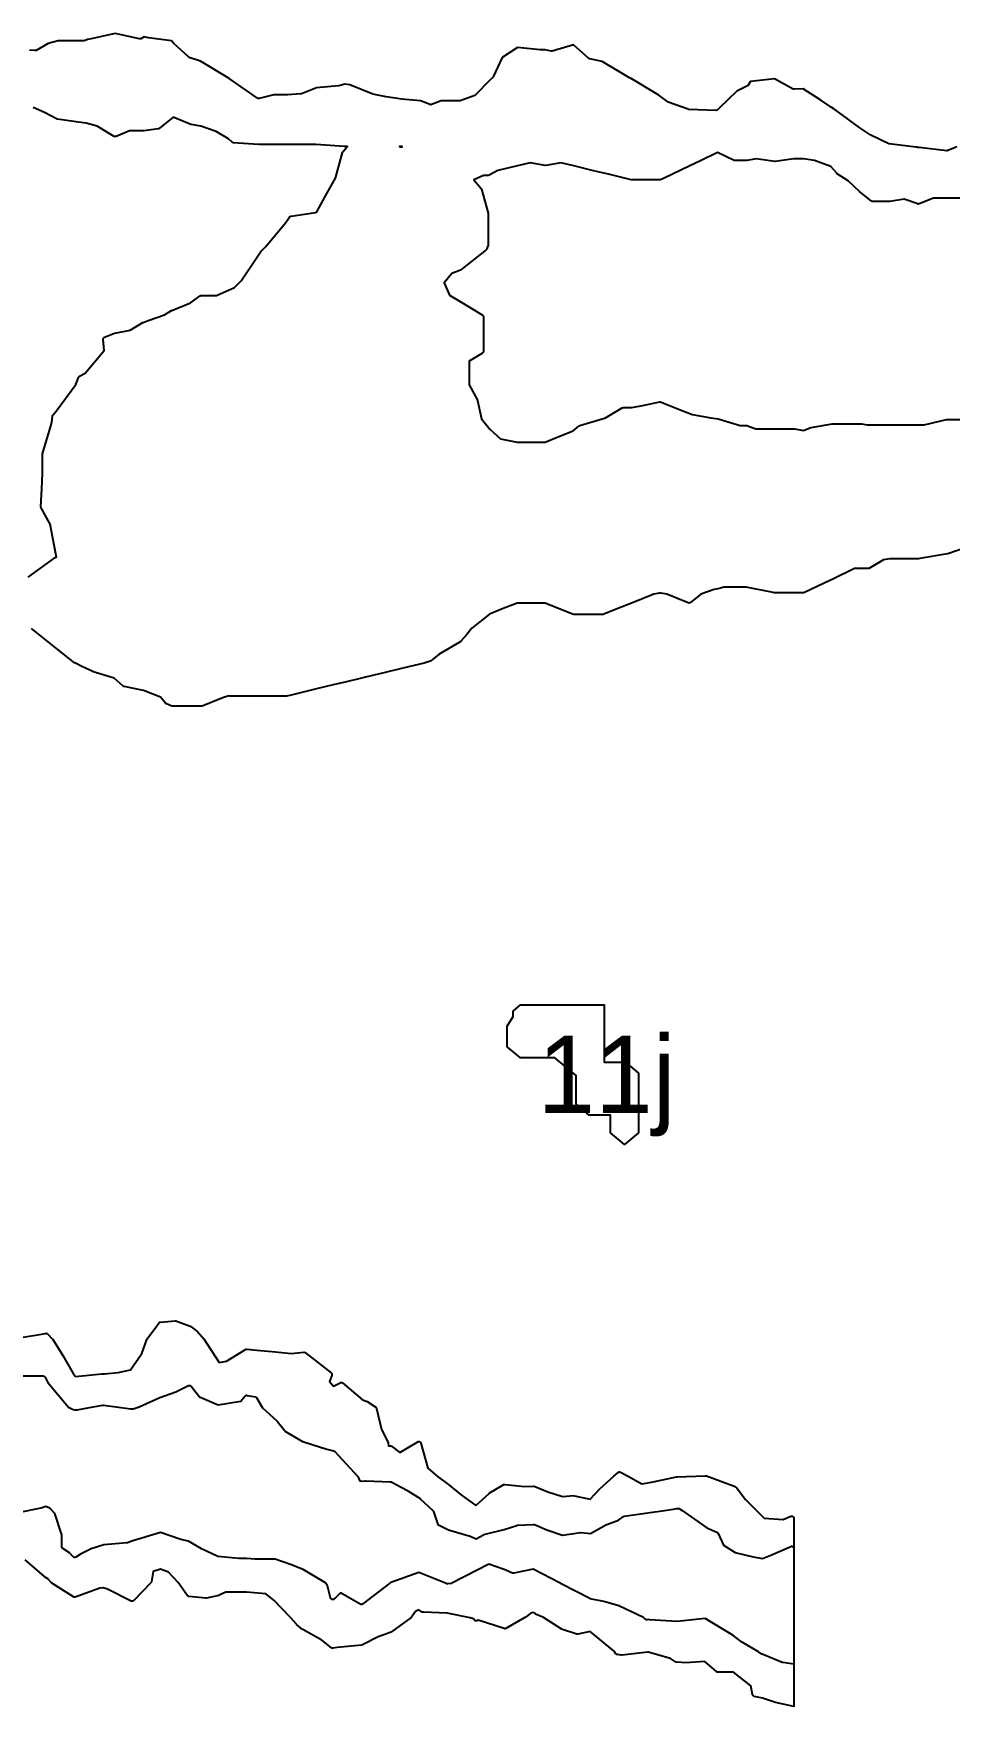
# Model space of a CAD drawing. Header units: millimetres. Extents: x 0 to 500, y 0 to 700.
# Drawn here: x 219.7 to 249.3, y 377.7 to 431.8 of the extents above; entities that cross this region are included whole.
import ezdxf
from ezdxf.enums import TextEntityAlignment as Align

# ---------------------------------------------------------------- set-up
doc = ezdxf.new("R2010")
doc.units = ezdxf.units.MM
doc.layers.add('CORTE', color=1, linetype='Continuous')
doc.layers.add('GRABADO', color=5, linetype='Continuous')

msp = doc.modelspace()

# ---------------------------------------------------------------- linework, layer by layer
at = {"layer": 'CORTE'}
for points in [[(219.531, 414.239), (220.388, 414.856), (220.395, 414.86), (220.402, 414.864), (220.442, 414.879), (220.441, 414.882), (220.416, 414.988), (220.416, 414.99), (220.238, 415.95), (219.945, 416.478), (219.942, 416.483), (219.939, 416.49), (219.938, 416.495), (219.936, 416.503), (219.936, 416.51), (219.936, 416.515), (219.966, 417.091), (219.992, 417.596), (219.992, 418.2), (219.992, 418.205), (219.993, 418.212), (219.995, 418.218), (220.269, 419.151), (220.3, 419.322), (220.314, 419.444), (220.315, 419.45), (220.317, 419.455), (220.319, 419.461), (220.323, 419.47), (220.329, 419.478), (220.431, 419.6), (221.066, 420.458), (221.15, 420.686), (221.152, 420.69), (221.156, 420.697), (221.161, 420.704), (221.167, 420.711), (221.171, 420.714), (221.178, 420.72), (221.184, 420.724), (221.368, 420.822), (221.982, 421.558), (221.949, 421.912), (221.948, 421.917), (221.949, 421.922), (221.95, 421.93), (221.952, 421.941), (221.955, 421.947), (221.957, 421.951), (221.961, 421.959), (221.966, 421.965), (221.972, 421.971), (221.976, 421.975), (221.981, 421.978), (221.99, 421.984), (221.995, 421.986), (222.318, 422.115), (222.322, 422.116), (222.325, 422.117), (222.825, 422.217), (223.232, 422.461), (223.236, 422.463), (223.24, 422.465), (223.404, 422.524), (223.93, 422.714), (224.158, 422.851), (224.163, 422.853), (224.166, 422.854), (224.766, 423.094), (225.079, 423.319), (225.083, 423.322), (225.092, 423.327), (225.099, 423.329), (225.106, 423.331), (225.115, 423.332), (225.119, 423.332), (225.615, 423.332), (226.017, 423.513), (226.194, 423.593), (226.406, 423.805), (226.912, 424.564), (227.04, 424.756), (227.044, 424.763), (227.05, 424.768), (227.208, 424.92), (227.84, 425.679), (227.967, 425.868), (227.971, 425.875), (227.978, 425.882), (227.98, 425.884), (227.987, 425.889), (227.997, 425.894), (228.003, 425.897), (228.011, 425.899), (228.017, 425.9), (228.806, 426.018), (228.851, 426.039), (229.178, 426.629), (229.451, 427.121), (229.682, 427.949), (229.683, 427.954), (229.687, 427.961), (229.691, 427.968), (229.694, 427.973), (229.812, 428.113), (229.837, 428.143), (229.762, 428.151), (229.761, 428.151), (229.753, 428.149), (229.741, 428.147), (229.733, 428.147), (228.824, 428.215), (227.975, 428.215), (227.903, 428.21), (227.9, 428.21), (227.833, 428.21), (226.971, 428.21), (226.154, 428.268), (226.15, 428.269), (226.146, 428.27), (226.138, 428.272), (226.129, 428.276), (226.123, 428.28), (226.117, 428.284), (226.112, 428.288), (226.002, 428.394), (225.599, 428.635), (225.103, 428.805), (224.787, 428.859), (224.783, 428.86), (224.778, 428.862), (224.208, 429.09), (223.753, 428.726), (223.75, 428.724), (223.744, 428.72), (223.734, 428.716), (223.727, 428.714), (223.722, 428.713), (223.275, 428.654), (223.271, 428.653), (222.795, 428.653), (222.372, 428.472), (222.366, 428.47), (222.354, 428.467), (222.342, 428.466), (222.337, 428.466), (222.33, 428.467), (222.323, 428.469), (222.317, 428.471), (222.31, 428.473), (222.306, 428.475), (221.751, 428.809), (221.401, 428.902), (221.151, 428.935), (220.477, 429.025), (220.474, 429.026), (220.469, 429.027), (220.459, 429.03), (220.052, 429.248), (219.684, 429.408)], [(249.66, 426.479), (249.207, 426.479), (248.772, 426.479), (248.306, 426.292), (248.301, 426.291), (248.294, 426.289), (248.285, 426.288), (248.278, 426.288), (248.269, 426.288), (248.262, 426.29), (248.259, 426.291), (247.824, 426.443), (247.363, 426.369), (247.357, 426.369), (246.809, 426.369), (246.799, 426.37), (246.792, 426.372), (246.784, 426.374), (246.777, 426.378), (246.774, 426.38), (246.77, 426.383), (246.381, 426.693), (246.379, 426.695), (246.017, 427.033), (245.655, 427.267), (245.651, 427.27), (245.646, 427.274), (245.641, 427.28), (245.457, 427.501), (244.921, 427.694), (244.569, 427.746), (244.261, 427.746), (243.656, 427.666), (243.651, 427.665), (243.646, 427.665), (243.641, 427.666), (243.042, 427.745), (242.734, 427.693), (242.728, 427.692), (242.355, 427.692), (242.345, 427.692), (242.332, 427.696), (242.327, 427.698), (241.796, 427.953), (241.266, 427.699), (240.902, 427.524), (240.053, 427.117), (239.975, 427.08), (239.969, 427.077), (239.959, 427.074), (239.948, 427.073), (239.015, 427.073), (239.007, 427.073), (239, 427.075), (238.274, 427.248), (238.274, 427.248), (238.073, 427.297), (237.784, 427.366), (237.147, 427.519), (236.736, 427.617), (236.248, 427.534), (236.242, 427.533), (236.234, 427.533), (236.227, 427.534), (235.739, 427.617), (235.329, 427.519), (234.7, 427.368), (234.417, 427.222), (234.415, 427.221), (234.407, 427.218), (234.392, 427.215), (234.237, 427.215), (233.927, 427.066), (234.156, 426.792), (234.159, 426.788), (234.162, 426.782), (234.166, 426.774), (234.168, 426.768), (234.381, 425.998), (234.382, 425.992), (234.382, 425.987), (234.383, 425.983), (234.383, 424.959), (234.382, 424.954), (234.382, 424.948), (234.38, 424.939), (234.378, 424.934), (234.337, 424.838), (234.335, 424.833), (234.331, 424.826), (234.326, 424.82), (234.323, 424.816), (234.318, 424.812), (233.504, 424.16), (233.5, 424.157), (233.492, 424.152), (233.215, 424.041), (232.968, 423.744), (233.133, 423.346), (233.479, 423.139), (233.479, 423.139), (234.196, 422.708), (234.199, 422.705), (234.204, 422.702), (234.21, 422.696), (234.216, 422.688), (234.22, 422.681), (234.222, 422.676), (234.225, 422.67), (234.227, 422.661), (234.229, 422.653), (234.229, 422.648), (234.229, 421.532), (234.229, 421.526), (234.227, 421.518), (234.225, 421.511), (234.223, 421.504), (234.22, 421.498), (234.216, 421.491), (234.21, 421.484), (234.203, 421.477), (234.197, 421.472), (233.766, 421.213), (233.766, 420.442), (234.035, 419.957), (234.037, 419.953), (234.04, 419.944), (234.166, 419.344), (234.439, 419.016), (234.784, 418.706), (235.319, 418.598), (235.968, 418.598), (236.223, 418.598), (236.615, 418.755), (237.126, 418.959), (237.327, 419.12), (237.331, 419.123), (237.337, 419.126), (237.345, 419.131), (238.069, 419.348), (238.176, 419.38), (238.71, 419.7), (238.713, 419.702), (238.72, 419.705), (238.731, 419.708), (238.741, 419.71), (238.747, 419.71), (239.009, 419.71), (239.326, 419.774), (239.931, 419.895), (239.943, 419.896), (239.953, 419.895), (239.955, 419.895), (239.963, 419.893), (239.969, 419.891), (240.723, 419.59), (240.897, 419.52), (240.977, 419.488), (241.577, 419.385), (241.81, 419.35), (241.815, 419.348), (242.525, 419.136), (242.725, 419.136), (242.73, 419.135), (242.736, 419.134), (242.739, 419.134), (242.743, 419.133), (243.033, 419.029), (243.649, 419.029), (244.28, 419.029), (244.285, 419.028), (244.29, 419.028), (244.568, 418.972), (244.808, 419.068), (244.813, 419.07), (244.82, 419.071), (245.492, 419.187), (245.498, 419.188), (246.263, 419.188), (246.432, 419.188), (246.438, 419.187), (246.626, 419.155), (247.354, 419.155), (248.088, 419.155), (248.28, 419.155), (248.464, 419.155), (249.19, 419.328), (249.197, 419.33), (249.205, 419.33), (250.091, 419.33)], [(249.823, 415.194), (249.229, 414.991), (249.223, 414.989), (248.332, 414.837), (248.289, 414.829), (248.283, 414.829), (248.247, 414.829), (247.36, 414.829), (247.149, 414.793), (246.698, 414.521), (246.694, 414.518), (246.686, 414.515), (246.681, 414.513), (246.673, 414.511), (246.663, 414.51), (246.212, 414.51), (245.534, 414.185), (245.236, 414.042), (244.604, 413.739), (244.596, 413.736), (244.588, 413.734), (244.58, 413.733), (243.649, 413.733), (243.602, 413.733), (243.597, 413.733), (243.59, 413.734), (242.715, 413.909), (241.999, 413.909), (241.815, 413.853), (241.81, 413.852), (241.685, 413.833), (241.255, 413.686), (240.915, 413.414), (240.911, 413.411), (240.906, 413.408), (240.897, 413.403), (240.884, 413.4), (240.877, 413.399), (240.869, 413.399), (240.862, 413.399), (240.855, 413.4), (240.85, 413.401), (240.845, 413.403), (240.154, 413.68), (239.959, 413.713), (239.937, 413.717), (239.917, 413.717), (239.734, 413.68), (239.045, 413.404), (238.523, 413.197), (238.119, 413.034), (238.113, 413.031), (238.103, 413.029), (238.098, 413.029), (238.093, 413.028), (237.162, 413.028), (237.156, 413.029), (237.152, 413.029), (237.145, 413.031), (237.138, 413.033), (236.572, 413.259), (236.572, 413.259), (236.223, 413.399), (235.326, 413.399), (234.818, 413.197), (234.423, 413.038), (233.86, 412.587), (233.691, 412.384), (233.515, 412.173), (233.511, 412.168), (233.504, 412.162), (233.499, 412.159), (232.806, 411.745), (232.579, 411.563), (232.53, 411.524), (232.526, 411.521), (232.523, 411.52), (232.514, 411.515), (232.321, 411.457), (231.623, 411.289), (230.967, 411.132), (230.697, 411.067), (230.292, 410.97), (229.771, 410.845), (229.423, 410.762), (228.844, 410.622), (227.976, 410.414), (227.918, 410.4), (227.877, 410.391), (227.872, 410.39), (227.866, 410.389), (226.086, 410.389), (226.048, 410.389), (226.043, 410.389), (226.036, 410.39), (226.005, 410.396), (225.841, 410.347), (225.148, 410.069), (225.143, 410.067), (225.138, 410.066), (225.129, 410.064), (224.427, 410.064), (224.193, 410.064), (224.188, 410.064), (224.18, 410.065), (224.175, 410.067), (224.171, 410.068), (223.992, 410.139), (223.988, 410.141), (223.98, 410.145), (223.973, 410.15), (223.968, 410.155), (223.965, 410.158), (223.801, 410.355), (223.247, 410.576), (222.624, 410.702), (222.618, 410.703), (222.609, 410.706), (222.603, 410.71), (222.598, 410.713), (222.592, 410.717), (222.305, 410.976), (221.624, 411.18), (221.618, 411.182), (221.384, 411.294), (221.284, 411.342), (221.031, 411.463), (221.026, 411.466), (221.023, 411.469), (220.443, 411.933), (220.118, 412.193), (219.636, 412.579)], [(219.173, 389.653), (220.091, 389.805), (220.097, 389.806), (220.104, 389.806), (220.11, 389.806), (220.119, 389.804), (220.125, 389.802), (220.132, 389.8), (220.137, 389.797), (220.14, 389.795), (220.149, 389.79), (220.301, 389.632), (220.304, 389.629), (220.309, 389.623), (220.647, 389.089), (220.648, 389.087), (220.98, 388.511), (221.06, 388.416), (221.903, 388.494), (221.942, 388.5), (221.948, 388.501), (221.956, 388.501), (221.961, 388.501), (221.994, 388.497), (222.433, 388.543), (222.836, 388.63), (223.201, 389.149), (223.356, 389.602), (223.359, 389.611), (223.367, 389.623), (223.745, 390.137), (223.748, 390.141), (223.755, 390.149), (223.761, 390.154), (223.767, 390.158), (223.774, 390.162), (223.782, 390.165), (223.787, 390.167), (223.791, 390.168), (223.797, 390.169), (224.27, 390.207), (224.275, 390.207), (224.282, 390.207), (224.293, 390.204), (224.76, 390.034), (224.766, 390.032), (224.774, 390.027), (224.777, 390.025), (224.977, 389.878), (224.98, 389.876), (224.985, 389.872), (225.2, 389.627), (225.203, 389.623), (225.695, 388.864), (225.937, 388.905), (226.546, 389.285), (226.55, 389.288), (226.557, 389.291), (226.565, 389.294), (226.574, 389.296), (226.579, 389.296), (226.586, 389.297), (226.592, 389.296), (226.917, 389.265), (227.519, 389.207), (228.025, 389.159), (228.435, 389.193), (228.441, 389.193), (228.445, 389.192), (228.452, 389.192), (228.46, 389.19), (228.467, 389.187), (228.473, 389.184), (228.478, 389.181), (228.483, 389.178), (229.313, 388.526), (229.321, 388.519), (229.332, 388.503), (229.336, 388.49), (229.339, 388.478), (229.339, 388.459), (229.336, 388.445), (229.26, 388.254), (229.385, 388.104), (229.607, 388.21), (229.612, 388.212), (229.616, 388.214), (229.624, 388.216), (229.633, 388.217), (229.641, 388.217), (229.652, 388.215), (229.661, 388.213), (229.668, 388.21), (229.672, 388.208), (229.68, 388.203), (230.33, 387.66), (230.471, 387.601), (230.478, 387.598), (230.751, 387.418), (230.754, 387.415), (230.762, 387.409), (230.769, 387.399), (230.771, 387.396), (230.774, 387.391), (230.779, 387.38), (230.934, 386.696), (231.15, 386.278), (231.154, 386.269), (231.156, 386.258), (231.166, 386.175), (231.225, 386.172), (231.234, 386.171), (231.242, 386.168), (231.249, 386.165), (231.254, 386.163), (231.259, 386.16), (231.536, 385.957), (232.108, 386.3), (232.111, 386.302), (232.116, 386.305), (232.126, 386.308), (232.134, 386.309), (232.14, 386.31), (232.146, 386.31), (232.155, 386.309), (232.163, 386.307), (232.166, 386.306), (232.174, 386.304), (232.183, 386.299), (232.188, 386.295), (232.192, 386.292), (232.198, 386.287), (232.205, 386.279), (232.211, 386.269), (232.213, 386.263), (232.215, 386.259), (232.439, 385.451), (232.741, 385.192), (233.111, 384.915), (233.113, 384.914), (233.525, 384.573), (233.99, 384.245), (234.414, 384.633), (234.42, 384.638), (234.887, 384.918), (234.891, 384.92), (234.897, 384.923), (234.901, 384.924), (234.909, 384.926), (234.92, 384.927), (234.925, 384.927), (234.93, 384.927), (235.554, 384.852), (235.847, 384.867), (235.852, 384.867), (235.858, 384.867), (235.868, 384.865), (235.875, 384.863), (236.31, 384.681), (236.784, 384.539), (237.161, 384.562), (237.166, 384.562), (237.171, 384.561), (237.176, 384.56), (237.677, 384.448), (237.991, 384.777), (237.992, 384.779), (238.44, 385.189), (238.58, 385.311), (238.585, 385.315), (238.591, 385.319), (238.597, 385.322), (238.605, 385.325), (238.612, 385.327), (238.62, 385.328), (238.628, 385.329), (238.635, 385.328), (238.642, 385.327), (238.652, 385.325), (238.661, 385.321), (238.88, 385.204), (238.881, 385.204), (239.344, 384.942), (239.542, 384.975), (239.711, 385.003), (240.465, 385.165), (240.471, 385.166), (240.477, 385.166), (241.404, 385.206), (241.408, 385.206), (241.415, 385.206), (241.424, 385.204), (241.432, 385.201), (241.438, 385.199), (241.442, 385.197), (242.361, 384.852), (242.364, 384.85), (242.372, 384.846), (242.38, 384.841), (242.386, 384.836), (242.39, 384.831), (242.697, 384.44), (243.063, 384.074), (243.295, 383.829), (243.912, 383.786), (244.157, 383.897), (244.162, 383.899), (244.17, 383.901), (244.177, 383.902), (244.183, 383.903), (244.192, 383.903), (244.2, 383.902), (244.206, 383.9), (244.216, 383.897), (244.226, 383.892), (244.232, 383.887), (244.24, 383.881), (244.245, 383.875), (244.246, 383.874), (244.252, 383.865), (244.257, 383.854), (244.26, 383.845), (244.261, 383.833), (244.261, 383.828), (244.261, 381.117), (244.261, 378.316), (244.261, 377.749), (243.664, 377.883), (243.66, 377.884), (243.241, 378.024), (242.981, 378.076), (242.976, 378.077), (242.969, 378.08), (242.96, 378.084), (242.952, 378.09), (242.947, 378.094), (242.94, 378.101), (242.933, 378.112), (242.928, 378.122), (242.925, 378.13), (242.925, 378.133), (242.868, 378.422), (242.308, 378.862), (241.8, 378.862), (241.793, 378.862), (241.785, 378.863), (241.78, 378.865), (241.769, 378.868), (241.761, 378.873), (241.759, 378.874), (241.755, 378.878), (241.382, 379.206), (240.77, 379.157), (240.764, 379.157), (240.474, 379.178), (240.47, 379.178), (240.463, 379.179), (240.456, 379.182), (240.446, 379.185), (240.44, 379.19), (240.439, 379.19), (240.279, 379.303), (239.549, 379.502), (239.536, 379.501), (238.709, 379.41), (238.704, 379.41), (238.697, 379.41), (238.691, 379.411), (238.62, 379.423), (238.562, 379.426), (238.556, 379.426), (238.546, 379.428), (238.541, 379.43), (238.537, 379.432), (238.532, 379.434), (238.525, 379.438), (238.517, 379.444), (238.512, 379.449), (238.507, 379.454), (238.46, 379.525), (237.682, 380.174), (237.278, 380.09), (237.272, 380.089), (237.266, 380.089), (237.258, 380.089), (237.251, 380.09), (237.246, 380.091), (236.749, 380.251), (236.743, 380.253), (236.738, 380.255), (236.168, 380.621), (235.913, 380.737), (235.909, 380.74), (235.836, 380.785), (235.759, 380.766), (235.579, 380.626), (235.574, 380.623), (234.956, 380.272), (234.953, 380.27), (234.946, 380.268), (234.939, 380.266), (234.932, 380.265), (234.923, 380.264), (234.916, 380.264), (234.908, 380.266), (234.902, 380.267), (234.059, 380.534), (234.018, 380.52), (234.014, 380.519), (234.005, 380.517), (233.996, 380.517), (233.992, 380.517), (233.984, 380.518), (233.975, 380.52), (233.969, 380.522), (233.962, 380.525), (233.954, 380.53), (233.948, 380.535), (233.945, 380.538), (233.938, 380.544), (233.914, 380.581), (233.804, 380.614), (233.061, 380.763), (232.291, 380.793), (232.285, 380.794), (232.277, 380.796), (232.27, 380.798), (232.262, 380.801), (232.258, 380.803), (232.142, 380.869), (232.038, 380.816), (231.91, 380.641), (231.906, 380.637), (231.9, 380.63), (231.261, 380.158), (231.256, 380.155), (231.247, 380.15), (230.837, 379.999), (230.322, 379.741), (230.316, 379.739), (230.313, 379.738), (230.306, 379.736), (230.299, 379.735), (229.504, 379.656), (229.375, 379.632), (229.371, 379.631), (229.365, 379.631), (229.358, 379.631), (229.351, 379.632), (229.343, 379.634), (229.336, 379.637), (229.332, 379.639), (229.324, 379.642), (229.008, 379.891), (228.399, 380.234), (228.393, 380.238), (228.198, 380.404), (228.194, 380.408), (227.99, 380.636), (227.462, 381.19), (227.201, 381.386), (226.582, 381.448), (225.906, 381.448), (225.691, 381.342), (225.682, 381.338), (225.282, 381.253), (225.275, 381.252), (225.266, 381.252), (225.261, 381.252), (224.726, 381.301), (224.719, 381.302), (224.711, 381.304), (224.704, 381.307), (224.695, 381.311), (224.687, 381.317), (224.678, 381.324), (224.674, 381.33), (224.369, 381.752), (224.064, 382.095), (223.805, 382.186), (223.562, 382.113), (223.507, 381.783), (223.506, 381.778), (223.502, 381.767), (223.497, 381.758), (223.492, 381.75), (222.935, 381.175), (222.93, 381.169), (222.917, 381.16), (222.911, 381.157), (222.904, 381.155), (222.894, 381.152), (222.889, 381.151), (222.884, 381.151), (222.874, 381.151), (222.863, 381.153), (222.857, 381.155), (222.85, 381.157), (222.085, 381.537), (221.947, 381.585), (221.843, 381.57), (221.05, 381.285), (221.046, 381.283), (221.038, 381.282), (221.03, 381.281), (221.024, 381.281), (221.015, 381.282), (221.007, 381.284), (221.001, 381.286), (220.994, 381.289), (220.989, 381.292), (220.294, 381.737), (220.289, 381.74), (220.283, 381.745), (220.163, 381.873), (220.058, 381.942), (220.054, 381.945), (219.428, 382.492)]]:
    msp.add_lwpolyline(points, dxfattribs=at)
for points in [[(231.525, 428.14), (231.609, 428.14), (231.608, 428.144), (231.601, 428.146), (231.592, 428.147), (231.583, 428.149), (231.522, 428.143), (231.525, 428.14)], [(239.242, 396.283), (238.788, 395.905), (238.335, 396.283), (238.335, 396.854), (237.649, 396.854), (237.223, 397.209), (237.223, 398.136), (236.538, 398.707), (235.426, 398.707), (235, 399.062), (235, 399.729), (235.188, 400.044), (235.188, 400.217), (235.426, 400.414), (238.13, 400.414), (238.13, 398.561), (238.815, 398.561), (239.242, 398.206), (239.242, 396.283)]]:
    msp.add_lwpolyline(points, close=True, dxfattribs=at)
at = {"layer": 'GRABADO'}
for points in [[(249.524, 428.136), (249.235, 428.015), (249.227, 428.012), (249.22, 428.011), (249.216, 428.01), (249.207, 428.009), (249.2, 428.01), (248.306, 428.117), (248.302, 428.115), (248.292, 428.113), (248.285, 428.112), (248.278, 428.112), (248.273, 428.113), (248.268, 428.113), (248.258, 428.115), (248.249, 428.119), (248.244, 428.121), (248.242, 428.123), (248.202, 428.129), (247.341, 428.233), (247.33, 428.235), (247.323, 428.238), (246.718, 428.529), (246.714, 428.531), (246.386, 428.75), (246.385, 428.751), (245.697, 429.255), (245.55, 429.363), (245.46, 429.419), (245.459, 429.42), (245.13, 429.649), (244.556, 430.014), (244.279, 429.994), (244.274, 429.994), (244.269, 429.994), (244.261, 429.996), (244.248, 429.999), (244.241, 430.003), (243.633, 430.335), (242.856, 430.25), (242.785, 430.131), (242.783, 430.127), (242.778, 430.121), (242.772, 430.115), (242.768, 430.111), (242.763, 430.108), (242.758, 430.105), (242.411, 429.939), (241.848, 429.39), (241.787, 429.331), (241.779, 429.324), (241.768, 429.318), (241.757, 429.314), (241.744, 429.311), (241.735, 429.311), (240.866, 429.346), (240.858, 429.346), (240.851, 429.348), (240.847, 429.349), (240.198, 429.583), (240.191, 429.586), (240.183, 429.591), (239.901, 429.802), (239, 430.343), (238.993, 430.344), (238.986, 430.346), (238.981, 430.348), (238.973, 430.351), (238.968, 430.354), (238.954, 430.363), (238.063, 430.898), (237.668, 430.977), (237.66, 430.979), (237.653, 430.982), (237.648, 430.984), (237.64, 430.989), (237.635, 430.993), (237.145, 431.434), (236.455, 431.227), (236.449, 431.226), (236.444, 431.225), (236.437, 431.225), (236.43, 431.225), (236.424, 431.226), (236.23, 431.265), (236.068, 431.265), (235.33, 431.345), (234.834, 431.02), (234.55, 430.395), (234.547, 430.39), (234.544, 430.385), (234.539, 430.378), (234.532, 430.371), (234.436, 430.292), (233.979, 429.812), (233.974, 429.808), (233.967, 429.802), (233.959, 429.798), (233.954, 429.796), (233.483, 429.624), (233.48, 429.623), (233.472, 429.621), (233.461, 429.62), (232.863, 429.62), (232.558, 429.502), (232.553, 429.5), (232.54, 429.497), (232.525, 429.497), (232.517, 429.499), (232.512, 429.5), (232.506, 429.502), (232.199, 429.621), (231.597, 429.679), (231.095, 429.751), (231.093, 429.751), (230.662, 429.838), (230.655, 429.839), (229.915, 430.136), (229.758, 430.165), (229.566, 430.105), (229.559, 430.103), (229.552, 430.102), (228.844, 430.046), (228.35, 429.848), (228.345, 429.846), (228.338, 429.844), (228.331, 429.844), (227.903, 429.817), (227.9, 429.817), (227.464, 429.817), (226.993, 429.699), (226.987, 429.697), (226.974, 429.697), (226.964, 429.697), (226.954, 429.699), (226.948, 429.702), (226.942, 429.704), (226.939, 429.706), (226.934, 429.708), (226.022, 430.347), (226.018, 430.349), (226.015, 430.35), (226.01, 430.352), (226.004, 430.355), (225.998, 430.359), (225.99, 430.365), (225.09, 430.905), (224.728, 431.026), (224.721, 431.028), (224.715, 431.032), (224.709, 431.036), (224.703, 431.04), (224.221, 431.485), (224.218, 431.488), (224.157, 431.562), (223.413, 431.652), (223.408, 431.652), (223.278, 431.687), (223.171, 431.63), (223.164, 431.627), (223.152, 431.623), (223.141, 431.622), (223.134, 431.622), (223.13, 431.622), (223.124, 431.623), (222.342, 431.799), (221.562, 431.623), (221.439, 431.603), (221.366, 431.569), (221.359, 431.566), (221.349, 431.563), (221.34, 431.562), (220.5, 431.562), (220.175, 431.469), (219.781, 431.253), (219.776, 431.251), (219.768, 431.248), (219.763, 431.247), (219.753, 431.245), (219.743, 431.245), (219.566, 431.257)], [(219.172, 388.43), (220.009, 388.43), (220.013, 388.429), (220.02, 388.428), (220.028, 388.426), (220.036, 388.424), (220.043, 388.42), (220.049, 388.416), (220.055, 388.412), (220.058, 388.409), (220.064, 388.403), (220.071, 388.393), (220.164, 388.214), (220.828, 387.417), (220.983, 387.343), (221.037, 387.33), (221.105, 387.33), (221.631, 387.431), (221.942, 387.484), (221.948, 387.485), (221.956, 387.485), (221.961, 387.485), (222.372, 387.432), (222.373, 387.432), (222.832, 387.366), (222.88, 387.364), (222.921, 387.365), (223.109, 387.427), (223.778, 387.728), (224.291, 387.92), (224.702, 388.117), (224.707, 388.119), (224.713, 388.121), (224.721, 388.123), (224.729, 388.124), (224.735, 388.124), (224.743, 388.123), (224.753, 388.121), (224.757, 388.12), (224.763, 388.118), (224.77, 388.114), (224.775, 388.111), (224.783, 388.105), (224.79, 388.098), (225.059, 387.753), (225.669, 387.499), (226.391, 387.612), (226.526, 387.774), (226.532, 387.781), (226.542, 387.789), (226.548, 387.793), (226.557, 387.798), (226.564, 387.8), (226.57, 387.801), (226.579, 387.803), (226.586, 387.803), (226.59, 387.803), (226.596, 387.802), (226.87, 387.752), (226.875, 387.75), (226.882, 387.748), (226.888, 387.745), (226.893, 387.743), (226.901, 387.737), (226.909, 387.729), (226.915, 387.722), (226.918, 387.716), (227.092, 387.404), (227.561, 386.982), (227.564, 386.979), (227.57, 386.973), (227.834, 386.629), (228.393, 386.314), (228.462, 386.289), (229.177, 386.067), (229.386, 386.013), (229.39, 386.012), (229.396, 386.009), (229.404, 386.005), (229.41, 386.001), (229.416, 385.996), (230.173, 385.184), (230.18, 385.178), (230.184, 385.169), (230.185, 385.168), (230.188, 385.162), (230.227, 385.046), (230.297, 385.025), (230.422, 385.041), (230.426, 385.041), (230.432, 385.041), (231.221, 385.012), (231.227, 385.011), (231.232, 385.011), (231.239, 385.009), (231.247, 385.006), (231.25, 385.004), (231.784, 384.724), (231.787, 384.722), (232.184, 384.468), (232.19, 384.464), (232.594, 384.077), (232.599, 384.072), (232.61, 384.057), (232.614, 384.047), (232.759, 383.629), (233.098, 383.459), (233.798, 383.249), (233.802, 383.248), (233.992, 383.166), (234.23, 383.298), (234.233, 383.3), (234.24, 383.303), (234.245, 383.304), (234.902, 383.47), (235.311, 383.599), (235.317, 383.601), (235.326, 383.603), (235.33, 383.603), (235.847, 383.63), (235.852, 383.63), (235.858, 383.63), (235.865, 383.628), (235.871, 383.627), (235.876, 383.625), (236.275, 383.459), (236.783, 383.281), (237.372, 383.369), (237.378, 383.37), (237.384, 383.37), (237.389, 383.369), (237.687, 383.334), (238.209, 383.626), (238.214, 383.628), (238.593, 383.767), (238.753, 383.884), (238.758, 383.887), (238.763, 383.889), (238.771, 383.893), (238.778, 383.895), (238.782, 383.896), (239.544, 384.006), (240.16, 384.096), (240.429, 384.141), (240.465, 384.148), (240.471, 384.149), (240.477, 384.15), (240.525, 384.152), (240.53, 384.152), (240.536, 384.151), (240.545, 384.15), (240.552, 384.148), (240.557, 384.146), (240.565, 384.142), (240.569, 384.139), (240.648, 384.083), (241.444, 383.521), (241.774, 383.382), (241.779, 383.379), (241.784, 383.376), (241.791, 383.372), (241.798, 383.365), (241.807, 383.354), (241.812, 383.344), (241.982, 382.962), (242.363, 382.725), (242.94, 382.582), (243.25, 382.534), (243.51, 382.644), (244.159, 382.92), (244.164, 382.922), (244.172, 382.924), (244.18, 382.926), (244.187, 382.926), (244.192, 382.926), (244.2, 382.925), (244.208, 382.923), (244.214, 382.921), (244.223, 382.917), (244.23, 382.912), (244.241, 382.904), (244.252, 382.888), (244.256, 382.879), (244.258, 382.874), (244.26, 382.865), (244.261, 382.856), (244.261, 382.851), (244.261, 379.939), (244.261, 379.118), (243.898, 379.17), (243.89, 379.172), (243.884, 379.174), (243.23, 379.436), (243.226, 379.438), (243.22, 379.441), (243.116, 379.512), (242.57, 379.84), (242.566, 379.842), (242.292, 380.052), (241.398, 380.588), (241.389, 380.593), (240.486, 380.499), (240.483, 380.499), (240.479, 380.499), (239.606, 380.545), (239.601, 380.545), (239.595, 380.546), (239.55, 380.556), (239.511, 380.553), (239.505, 380.552), (239.497, 380.553), (239.492, 380.554), (239.486, 380.555), (239.476, 380.558), (239.468, 380.562), (239.464, 380.564), (239.462, 380.566), (239.457, 380.569), (239.399, 380.624), (238.601, 381), (238.125, 381.143), (237.684, 381.231), (237.68, 381.233), (237.676, 381.234), (237.67, 381.237), (236.768, 381.705), (236.757, 381.708), (236.752, 381.709), (236.747, 381.711), (236.73, 381.719), (236.726, 381.721), (236.706, 381.734), (235.838, 382.187), (235.213, 382.056), (235.207, 382.055), (235.199, 382.055), (235.192, 382.055), (235.185, 382.056), (235.177, 382.058), (235.172, 382.06), (234.896, 382.178), (234.405, 382.346), (234.031, 382.154), (233.208, 381.731), (233.202, 381.728), (233.196, 381.726), (233.191, 381.725), (233.092, 381.709), (233.086, 381.708), (233.081, 381.708), (233.076, 381.709), (233.07, 381.709), (233.061, 381.711), (233.054, 381.711), (233.05, 381.712), (233.044, 381.713), (233.035, 381.715), (233.027, 381.719), (233.023, 381.721), (233.006, 381.731), (232.142, 382.076), (231.27, 381.762), (231.266, 381.761), (231.263, 381.76), (231.232, 381.754), (231.23, 381.754), (231.226, 381.753), (231.208, 381.739), (230.337, 381.063), (230.332, 381.06), (230.323, 381.054), (230.314, 381.051), (230.31, 381.05), (230.306, 381.049), (230.297, 381.048), (230.287, 381.048), (230.275, 381.049), (230.267, 381.051), (230.261, 381.054), (230.255, 381.057), (229.617, 381.417), (229.421, 381.229), (229.417, 381.223), (229.404, 381.214), (229.398, 381.211), (229.39, 381.208), (229.385, 381.206), (229.377, 381.204), (229.368, 381.203), (229.363, 381.203), (229.355, 381.204), (229.347, 381.206), (229.339, 381.208), (229.332, 381.211), (229.328, 381.213), (229.32, 381.218), (229.311, 381.225), (229.306, 381.232), (229.302, 381.237), (229.296, 381.247), (229.293, 381.258), (229.197, 381.649), (229.132, 381.743), (228.405, 382.179), (227.997, 382.342), (227.5, 382.509), (226.855, 382.509), (226.852, 382.509), (226.582, 382.533), (226.332, 382.533), (226.329, 382.533), (225.652, 382.598), (225.647, 382.599), (225.639, 382.6), (225.631, 382.603), (225.13, 382.844), (224.835, 383.012), (224.705, 383.086), (224.461, 383.142), (224.457, 383.143), (223.805, 383.371), (223.193, 383.188), (222.903, 383.101), (222.734, 383.042), (222.726, 383.039), (222.718, 383.038), (221.969, 382.976), (221.559, 382.841), (221.213, 382.666), (221.066, 382.578), (221.062, 382.576), (221.055, 382.572), (221.045, 382.569), (221.038, 382.568), (221.031, 382.567), (221.025, 382.567), (221.017, 382.568), (221.009, 382.569), (221.005, 382.57), (220.995, 382.574), (220.986, 382.58), (220.983, 382.582), (220.977, 382.586), (220.861, 382.71), (220.646, 382.851), (220.641, 382.856), (220.636, 382.86), (220.63, 382.867), (220.625, 382.877), (220.621, 382.886), (220.619, 382.896), (220.617, 382.906), (220.617, 383.3), (220.39, 383.982), (220.223, 384.157), (220.097, 384.208), (219.944, 384.162), (219.941, 384.162), (219.188, 384.002)]]:
    msp.add_lwpolyline(points, dxfattribs=at)

# ---------------------------------------------------------------- texts
msp.add_text('11j', height=2.5, dxfattribs=at).set_placement((238.211, 398.171), align=Align.MIDDLE_CENTER)

doc.saveas('drawing.dxf')
